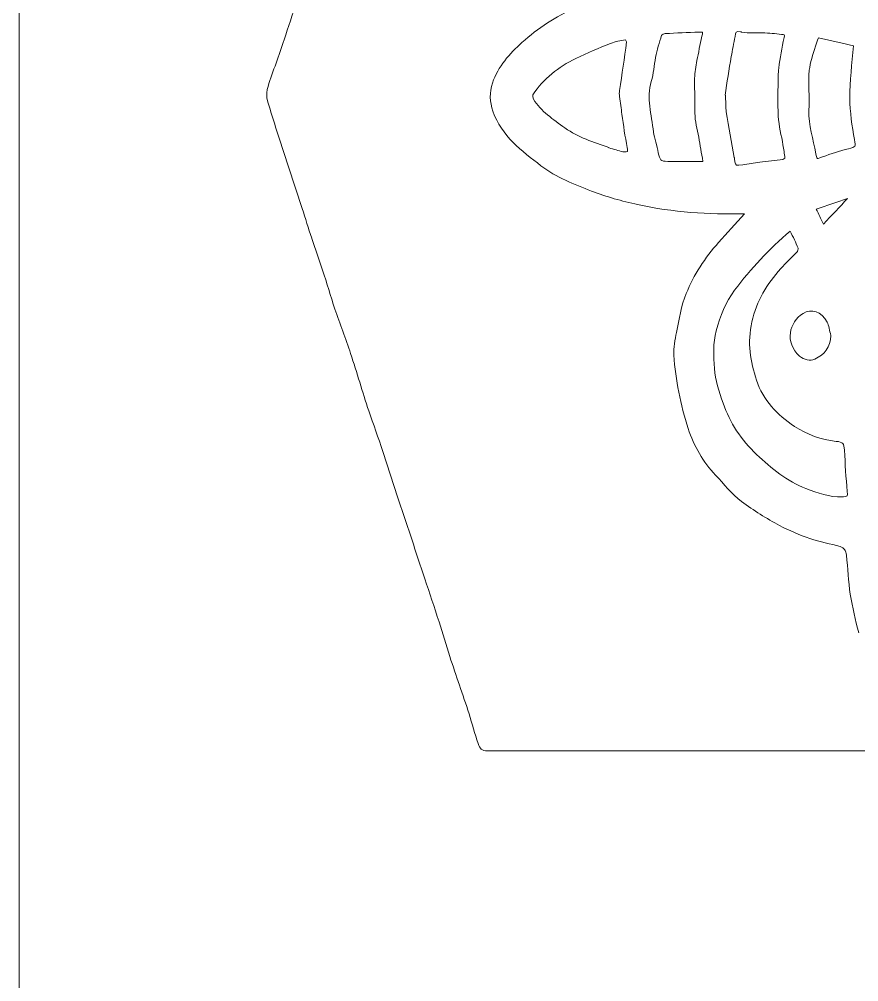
# Model space of a CAD drawing. Header units: inches. Extents: x 0.1 to 23.8, y 0.1 to 11.9.
# Drawn here: x 18.223 to 18.906, y 6.491 to 7.274 of the extents above; entities that cross this region are included whole.
import ezdxf

# ---------------------------------------------------------------- set-up
doc = ezdxf.new("R2010")
doc.units = ezdxf.units.IN
doc.header["$MEASUREMENT"] = 0
doc.layers.add('CUTOUTS', color=1, linetype='Continuous')
doc.layers.add('PERIMETER', color=5, linetype='Continuous')

msp = doc.modelspace()

# ---------------------------------------------------------------- linework, layer by layer
at = {"layer": 'CUTOUTS', "lineweight": 0}
for p, q in [((18.64103, 7.212), (18.64103, 7.212)), ((18.79753, 7.21172), (18.79735, 7.21172)), ((18.44226, 7.15348), (18.43477, 7.17691)), ((18.45352, 7.11972), (18.44226, 7.15348)), ((18.53133, 6.88443), (18.51914, 6.92193)), ((18.54258, 6.85067), (18.53133, 6.88443)), ((18.96279, 6.67859), (18.60414, 6.67859))]:
    msp.add_line(p, q, dxfattribs=at)
msp.add_arc((18.63946, 7.21318), 0.00197, 323.16788, 326.92945, dxfattribs=at)
for points in [[(18.43882, 7.25693), (18.44571, 7.27728), (18.45196, 7.2976), (18.45852, 7.31789)], [(18.42572, 7.21888), (18.42975, 7.23157), (18.43474, 7.24405), (18.43882, 7.25693)], [(18.74076, 7.24249), (18.74197, 7.24853), (18.74379, 7.25464), (18.74564, 7.26049)], [(18.84534, 7.25858), (18.84345, 7.25037), (18.8422, 7.24192), (18.84095, 7.23382)], [(18.87071, 7.25164), (18.87149, 7.25373), (18.87225, 7.25597), (18.87317, 7.25839)], [(18.87317, 7.25839), (18.88295, 7.25615), (18.89269, 7.25393), (18.90173, 7.25194)], [(18.71717, 7.2551), (18.71561, 7.24181), (18.71345, 7.22878), (18.71158, 7.2157)], [(18.86579, 7.23206), (18.86638, 7.23823), (18.8688, 7.24468), (18.87071, 7.25164)], [(18.90173, 7.25194), (18.90049, 7.23732), (18.89874, 7.22343), (18.89874, 7.20943)], [(18.64111, 7.21211), (18.64962, 7.22518), (18.6618, 7.23465), (18.67594, 7.24172)], [(18.73728, 7.22295), (18.73924, 7.22949), (18.73955, 7.23611), (18.74076, 7.24249)], [(18.79735, 7.21172), (18.79884, 7.22218), (18.80058, 7.23266), (18.80233, 7.24315)], [(18.84095, 7.23382), (18.8406, 7.23171), (18.84061, 7.22946), (18.84061, 7.22759)], [(18.84061, 7.22759), (18.8403, 7.21667), (18.83999, 7.2057), (18.84061, 7.19467)], [(18.86548, 7.19932), (18.86612, 7.21048), (18.86488, 7.22139), (18.86579, 7.23206)], [(18.42481, 7.20925), (18.42432, 7.21179), (18.42484, 7.21564), (18.42572, 7.21888)], [(18.64144, 7.20859), (18.64096, 7.20942), (18.64099, 7.21195), (18.64103, 7.212)], [(18.71158, 7.2157), (18.71123, 7.21396), (18.71121, 7.21222), (18.71158, 7.21064)], [(18.89874, 7.20943), (18.89874, 7.19797), (18.90064, 7.18662), (18.90251, 7.17569)], [(18.87109, 7.16412), (18.86917, 7.17626), (18.86489, 7.18734), (18.86548, 7.19932)], [(18.77595, 7.17755), (18.77681, 7.17128), (18.77816, 7.16483), (18.77932, 7.15796)], [(18.71792, 7.16607), (18.71783, 7.166), (18.71671, 7.16565), (18.71416, 7.16576)], [(18.71783, 7.16911), (18.71808, 7.16719), (18.71797, 7.16617), (18.71792, 7.16607)], [(18.82545, 7.15732), (18.82068, 7.15669), (18.81631, 7.15575), (18.81174, 7.15514)], [(18.84435, 7.15949), (18.83828, 7.15859), (18.83178, 7.15827), (18.82545, 7.15732)], [(18.89689, 7.12787), (18.89056, 7.12105), (18.88418, 7.11418), (18.87723, 7.10695)], [(18.81308, 7.11526), (18.80583, 7.10721), (18.79882, 7.09961), (18.79205, 7.092)], [(18.87723, 7.10695), (18.87521, 7.11134), (18.87335, 7.11518), (18.87151, 7.11921)], [(18.80509, 7.05324), (18.81826, 7.07062), (18.83286, 7.08652), (18.8503, 7.10126)], [(18.8503, 7.10126), (18.85253, 7.09645), (18.85485, 7.09191), (18.85669, 7.08745)], [(18.79205, 7.092), (18.78099, 7.07967), (18.77179, 7.06573), (18.76575, 7.05047)], [(18.85619, 7.08458), (18.85154, 7.07993), (18.84653, 7.07524), (18.84267, 7.07074)], [(18.85669, 7.08745), (18.85688, 7.08698), (18.8562, 7.08459), (18.85619, 7.08458)], [(18.48007, 7.03787), (18.47665, 7.04845), (18.47353, 7.05907), (18.47008, 7.06941)], [(18.84267, 7.07074), (18.83127, 7.05838), (18.82293, 7.0446), (18.8191, 7.02738)], [(18.7901, 7.02015), (18.79351, 7.03223), (18.79781, 7.04354), (18.80509, 7.05324)], [(18.76575, 7.05047), (18.76157, 7.04048), (18.76001, 7.02943), (18.75784, 7.0189)], [(18.8191, 7.02738), (18.81525, 7.01069), (18.81783, 6.99497), (18.82289, 6.98008)], [(18.78861, 6.98955), (18.78798, 6.99986), (18.7874, 7.00991), (18.7901, 7.02015)], [(18.8834, 7.01637), (18.88272, 7.00686), (18.87831, 7.00065), (18.87027, 6.99719)], [(18.87027, 6.99719), (18.86627, 6.9956), (18.86182, 6.99634), (18.85793, 6.99968)], [(18.7957, 6.96131), (18.79257, 6.9707), (18.78921, 6.98025), (18.78861, 6.98955)], [(18.82298, 6.91963), (18.8104, 6.93129), (18.80122, 6.94537), (18.7957, 6.96131)], [(18.86295, 6.89191), (18.84775, 6.89769), (18.83512, 6.90842), (18.82298, 6.91963)], [(18.89278, 6.88515), (18.88208, 6.88456), (18.8727, 6.88845), (18.86295, 6.89191)], [(18.86633, 6.85132), (18.8746, 6.84846), (18.88303, 6.84689), (18.89101, 6.84475)], [(18.60414, 6.67859), (18.59918, 6.67859), (18.59808, 6.68039), (18.59663, 6.68445)]]:
    msp.add_open_spline(points, degree=3, dxfattribs=at)
for points, knots in [([(18.67586, 7.2828), (18.65972, 7.27584), (18.64516, 7.26634), (18.6322, 7.25465), (18.6322, 7.25465), (18.6322, 7.25465), (18.6322, 7.25464)], [-1, -1, -1, -1, 0, 0, 0, 0.00004, 0.00004, 0.00004, 0.00004]), ([(18.80546, 7.25944), (18.80546, 7.25945), (18.80547, 7.25946), (18.80547, 7.25947), (18.80601, 7.26325), (18.80582, 7.26424), (18.80995, 7.26337), (18.81022, 7.26332), (18.8105, 7.26325), (18.8108, 7.26316), (18.81082, 7.26316), (18.81083, 7.26316), (18.81084, 7.26315)], [-1.002434, -1.002434, -1.002434, -1.002434, -1, -1, -1, -0.060111, -0.060111, -0.060111, 0, 0, 0, 0.00224, 0.00224, 0.00224, 0.00224]), ([(18.70426, 7.25386), (18.70427, 7.25387), (18.70428, 7.25387), (18.70429, 7.25388), (18.70808, 7.2555), (18.71226, 7.25615), (18.71637, 7.25674)], [-1.0024517, -1.0024517, -1.0024517, -1.0024517, -1, -1, -1, -0.065452, -0.065452, -0.065452, -0.065452]), ([(18.74564, 7.26049), (18.74591, 7.26082), (18.74807, 7.26184), (18.74852, 7.26184), (18.74854, 7.26184), (18.74856, 7.26184), (18.74859, 7.26184)], [-0.8839043, -0.8839043, -0.8839043, -0.8839043, 0, 0, 0, 0.0144635, 0.0144635, 0.0144635, 0.0144635]), ([(18.74859, 7.26184), (18.74861, 7.26184), (18.74863, 7.26184), (18.74865, 7.26185), (18.75766, 7.26247), (18.767, 7.26278), (18.77605, 7.26309)], [-1.002488, -1.002488, -1.002488, -1.002488, -1, -1, -1, -0.001274, -0.001274, -0.001274, -0.001274]), ([(18.7785, 7.25966), (18.77656, 7.25288), (18.77594, 7.24628), (18.77442, 7.23989), (18.77441, 7.23989), (18.77441, 7.23988), (18.77441, 7.23988)], [-1, -1, -1, -1, 0, 0, 0, 0.000733, 0.000733, 0.000733, 0.000733]), ([(18.77605, 7.26309), (18.7791, 7.26309), (18.77889, 7.26322), (18.77897, 7.26238), (18.77901, 7.26197), (18.77888, 7.261), (18.7785, 7.25966)], [-0.9975821, -0.9975821, -0.9975821, -0.9975821, -0.3275227, -0.3275227, -0.3275227, 0, 0, 0, 0]), ([(18.81084, 7.26315), (18.81085, 7.26315), (18.81087, 7.26315), (18.81088, 7.26314), (18.81671, 7.26177), (18.82245, 7.26277), (18.82778, 7.26247)], [-1.002396, -1.002396, -1.002396, -1.002396, -1, -1, -1, 0, 0, 0, 0]), ([(18.82778, 7.26247), (18.83309, 7.26216), (18.83804, 7.26185), (18.84329, 7.26123), (18.84329, 7.26123), (18.84329, 7.26123), (18.84329, 7.26123)], [-0.9995991, -0.9995991, -0.9995991, -0.9995991, 0, 0, 0, 0.0003951, 0.0003951, 0.0003951, 0.0003951]), ([(18.84329, 7.26123), (18.8433, 7.26123), (18.8433, 7.26123), (18.8433, 7.26123), (18.84561, 7.26097), (18.84582, 7.26132), (18.84534, 7.25858)], [-1.000747, -1.000747, -1.000747, -1.000747, -1, -1, -1, -0.0051662, -0.0051662, -0.0051662, -0.0051662]), ([(18.6322, 7.25464), (18.6322, 7.25464), (18.6322, 7.25464), (18.6322, 7.25464), (18.6221, 7.24549), (18.61275, 7.23523), (18.60821, 7.22162)], [-1.000051, -1.000051, -1.000051, -1.000051, -1, -1, -1, 0, 0, 0, 0]), ([(18.67594, 7.24172), (18.68527, 7.24608), (18.6946, 7.25012), (18.70423, 7.25385), (18.70424, 7.25385), (18.70425, 7.25386), (18.70426, 7.25386)], [-0.999137, -0.999137, -0.999137, -0.999137, 0, 0, 0, 0.001123, 0.001123, 0.001123, 0.001123]), ([(18.77441, 7.23988), (18.77441, 7.23987), (18.77441, 7.23987), (18.77441, 7.23986), (18.77119, 7.22537), (18.77311, 7.21115), (18.7728, 7.19729), (18.7728, 7.19728), (18.7728, 7.19728), (18.7728, 7.19727)], [-1.000343, -1.000343, -1.000343, -1.000343, -1, -1, -1, 0, 0, 0, 0.000518, 0.000518, 0.000518, 0.000518]), ([(18.60821, 7.22162), (18.60557, 7.21401), (18.60592, 7.2063), (18.60853, 7.19879), (18.60853, 7.19879), (18.60853, 7.19879), (18.60853, 7.19879)], [-0.9989439, -0.9989439, -0.9989439, -0.9989439, 0, 0, 0, 0.0000532, 0.0000532, 0.0000532, 0.0000532]), ([(18.73922, 7.18186), (18.73922, 7.18187), (18.73922, 7.18188), (18.73922, 7.18188), (18.73732, 7.19615), (18.73341, 7.20955), (18.73728, 7.22295)], [-1.000506, -1.000506, -1.000506, -1.000506, -1, -1, -1, 0, 0, 0, 0]), ([(18.43477, 7.17691), (18.43477, 7.17691), (18.43477, 7.17691), (18.43477, 7.17692), (18.43133, 7.18755), (18.4276, 7.19843), (18.42481, 7.20925)], [-1.000094, -1.000094, -1.000094, -1.000094, -1, -1, -1, -0.001668, -0.001668, -0.001668, -0.001668]), ([(18.71158, 7.21064), (18.7122, 7.20567), (18.71282, 7.20101), (18.71344, 7.19636), (18.71344, 7.19636), (18.71344, 7.19636), (18.71344, 7.19636)], [-0.9926548, -0.9926548, -0.9926548, -0.9926548, 0, 0, 0, 0.0003125, 0.0003125, 0.0003125, 0.0003125]), ([(18.79827, 7.19819), (18.79769, 7.20197), (18.798, 7.20565), (18.79767, 7.2099), (18.79762, 7.2105), (18.79758, 7.21111), (18.79753, 7.21172)], [-0.998266, -0.998266, -0.998266, -0.998266, 0, 0, 0, 0.149129, 0.149129, 0.149129, 0.149129]), ([(18.66716, 7.1851), (18.66716, 7.1851), (18.66716, 7.1851), (18.66716, 7.1851), (18.65746, 7.19198), (18.64773, 7.19872), (18.64144, 7.20859)], [-1.0000845, -1.0000845, -1.0000845, -1.0000845, -1, -1, -1, -0.0008419, -0.0008419, -0.0008419, -0.0008419]), ([(18.60853, 7.19879), (18.60853, 7.19879), (18.60853, 7.19879), (18.60853, 7.19879), (18.61564, 7.17844), (18.63202, 7.1663), (18.64764, 7.15443)], [-1.000019, -1.000019, -1.000019, -1.000019, -1, -1, -1, 0, 0, 0, 0]), ([(18.71344, 7.19636), (18.71344, 7.19636), (18.71344, 7.19635), (18.71344, 7.19635), (18.71469, 7.18731), (18.71594, 7.17823), (18.71783, 7.16911)], [-1.0001616, -1.0001616, -1.0001616, -1.0001616, -1, -1, -1, -0.0025351, -0.0025351, -0.0025351, -0.0025351]), ([(18.7728, 7.19727), (18.7728, 7.19726), (18.7728, 7.19725), (18.7728, 7.19725), (18.7728, 7.19062), (18.77472, 7.18398), (18.77595, 7.17755)], [-1.0011664, -1.0011664, -1.0011664, -1.0011664, -1, -1, -1, -0.0026132, -0.0026132, -0.0026132, -0.0026132]), ([(18.84061, 7.19467), (18.84094, 7.18654), (18.84316, 7.17896), (18.84439, 7.17131), (18.84439, 7.17131), (18.84439, 7.17131), (18.84439, 7.1713)], [-1, -1, -1, -1, 0, 0, 0, 0.000269, 0.000269, 0.000269, 0.000269]), ([(18.70295, 7.1691), (18.70294, 7.1691), (18.70293, 7.1691), (18.70292, 7.16911), (18.69038, 7.17349), (18.67777, 7.17752), (18.66716, 7.1851), (18.66716, 7.1851), (18.66716, 7.1851), (18.66716, 7.1851)], [-1.000756, -1.000756, -1.000756, -1.000756, -1, -1, -1, 0, 0, 0, 0.000075, 0.000075, 0.000075, 0.000075]), ([(18.74295, 7.16484), (18.74196, 7.17102), (18.73981, 7.1766), (18.73922, 7.18184), (18.73922, 7.18185), (18.73922, 7.18185), (18.73922, 7.18186)], [-0.9946416, -0.9946416, -0.9946416, -0.9946416, 0, 0, 0, 0.0012689, 0.0012689, 0.0012689, 0.0012689]), ([(18.90251, 7.17569), (18.90341, 7.1697), (18.90366, 7.1697), (18.89773, 7.16822), (18.89773, 7.16822), (18.89772, 7.16822), (18.89772, 7.16822)], [-0.9988814, -0.9988814, -0.9988814, -0.9988814, 0, 0, 0, 0.0005197, 0.0005197, 0.0005197, 0.0005197]), ([(18.75074, 7.15797), (18.75073, 7.15797), (18.75072, 7.15797), (18.75071, 7.15797), (18.74468, 7.15797), (18.74445, 7.15917), (18.74295, 7.16484)], [-1.0016124, -1.0016124, -1.0016124, -1.0016124, -1, -1, -1, -0.0054681, -0.0054681, -0.0054681, -0.0054681]), ([(18.87658, 7.16159), (18.87657, 7.16159), (18.87656, 7.16158), (18.87655, 7.16158), (18.87292, 7.16017), (18.87255, 7.16), (18.87204, 7.16075), (18.87179, 7.16112), (18.87138, 7.16225), (18.87109, 7.16412)], [-1.001202, -1.001202, -1.001202, -1.001202, -1, -1, -1, -0.332874, -0.332874, -0.332874, 0, 0, 0, 0]), ([(18.89772, 7.16822), (18.89772, 7.16822), (18.89771, 7.16822), (18.89771, 7.16821), (18.89046, 7.16632), (18.88352, 7.16412), (18.8766, 7.1616), (18.87659, 7.16159), (18.87658, 7.16159), (18.87658, 7.16159)], [-1.000451, -1.000451, -1.000451, -1.000451, -1, -1, -1, 0, 0, 0, 0.000992, 0.000992, 0.000992, 0.000992]), ([(18.64764, 7.15443), (18.66013, 7.14482), (18.6747, 7.13947), (18.68872, 7.13386), (18.68873, 7.13386), (18.68873, 7.13385), (18.68874, 7.13385)], [-0.999758, -0.999758, -0.999758, -0.999758, 0, 0, 0, 0.000289, 0.000289, 0.000289, 0.000289]), ([(18.81174, 7.15514), (18.80619, 7.15466), (18.80603, 7.15439), (18.80529, 7.15771), (18.80511, 7.15851), (18.80497, 7.15957), (18.80485, 7.16086), (18.80485, 7.16089), (18.80485, 7.16092), (18.80485, 7.16094)], [-0.997846, -0.997846, -0.997846, -0.997846, -0.194401, -0.194401, -0.194401, 0, 0, 0, 0.003927, 0.003927, 0.003927, 0.003927]), ([(18.68874, 7.13385), (18.68874, 7.13385), (18.68875, 7.13385), (18.68875, 7.13385), (18.70105, 7.12912), (18.71334, 7.12565), (18.72622, 7.12282), (18.72622, 7.12282), (18.72622, 7.12282), (18.72623, 7.12282)], [-1.000335, -1.000335, -1.000335, -1.000335, -1, -1, -1, 0, 0, 0, 0.000106, 0.000106, 0.000106, 0.000106]), ([(18.72623, 7.12282), (18.72623, 7.12282), (18.72623, 7.12282), (18.72623, 7.12282), (18.75511, 7.11661), (18.78397, 7.1147), (18.81308, 7.11526)], [-1.000047, -1.000047, -1.000047, -1.000047, -1, -1, -1, -0.0124832, -0.0124832, -0.0124832, -0.0124832]), ([(18.46132, 7.09537), (18.46132, 7.09538), (18.46132, 7.09538), (18.46132, 7.09539), (18.45852, 7.10347), (18.45602, 7.11158), (18.45352, 7.1197), (18.45352, 7.11971), (18.45352, 7.11972), (18.45352, 7.11972)], [-1.000849, -1.000849, -1.000849, -1.000849, -1, -1, -1, 0, 0, 0, 0.000898, 0.000898, 0.000898, 0.000898]), ([(18.47008, 7.06941), (18.46725, 7.07822), (18.46413, 7.08665), (18.46133, 7.09535), (18.46133, 7.09536), (18.46133, 7.09536), (18.46132, 7.09537)], [-1, -1, -1, -1, 0, 0, 0, 0.000794, 0.000794, 0.000794, 0.000794]), ([(18.86081, 7.03433), (18.86737, 7.03842), (18.87561, 7.03619), (18.88021, 7.02728), (18.88021, 7.02728), (18.88021, 7.02727), (18.88022, 7.02726)], [-1, -1, -1, -1, 0, 0, 0, 0.000689, 0.000689, 0.000689, 0.000689]), ([(18.85793, 6.99968), (18.84544, 7.01043), (18.84936, 7.02746), (18.86078, 7.03431), (18.86079, 7.03432), (18.8608, 7.03432), (18.86081, 7.03433)], [-1, -1, -1, -1, 0, 0, 0, 0.000818, 0.000818, 0.000818, 0.000818]), ([(18.88022, 7.02726), (18.88022, 7.02726), (18.88022, 7.02725), (18.88023, 7.02724), (18.88176, 7.02443), (18.88215, 7.02035), (18.8834, 7.01637)], [-1.0019172, -1.0019172, -1.0019172, -1.0019172, -1, -1, -1, -0.0305259, -0.0305259, -0.0305259, -0.0305259]), ([(18.75784, 7.0189), (18.75659, 7.01295), (18.75528, 7.00655), (18.75561, 7.00027), (18.75562, 7.00027), (18.75562, 7.00026), (18.75562, 7.00026)], [-1, -1, -1, -1, 0, 0, 0, 0.000542, 0.000542, 0.000542, 0.000542]), ([(18.75562, 7.00026), (18.75562, 7.00026), (18.75562, 7.00025), (18.75562, 7.00025), (18.75625, 6.99013), (18.75783, 6.98005), (18.75971, 6.97031)], [-1.000322, -1.000322, -1.000322, -1.000322, -1, -1, -1, 0, 0, 0, 0]), ([(18.82289, 6.98008), (18.82807, 6.96392), (18.83969, 6.9517), (18.85368, 6.94248), (18.85369, 6.94248), (18.85369, 6.94248), (18.85369, 6.94248)], [-1, -1, -1, -1, 0, 0, 0, 0.00004, 0.00004, 0.00004, 0.00004]), ([(18.75971, 6.97031), (18.7616, 6.96023), (18.76412, 6.95046), (18.76727, 6.94071), (18.76727, 6.9407), (18.76727, 6.9407), (18.76727, 6.9407)], [-0.9996266, -0.9996266, -0.9996266, -0.9996266, 0, 0, 0, 0.0003129, 0.0003129, 0.0003129, 0.0003129]), ([(18.51914, 6.92193), (18.51914, 6.92193), (18.51914, 6.92193), (18.51914, 6.92193), (18.51537, 6.93322), (18.51131, 6.94417), (18.50757, 6.95507)], [-1.000208, -1.000208, -1.000208, -1.000208, -1, -1, -1, 0, 0, 0, 0]), ([(18.76727, 6.9407), (18.76727, 6.94069), (18.76727, 6.94069), (18.76728, 6.94069), (18.77204, 6.92638), (18.77938, 6.91362), (18.78958, 6.90277), (18.78959, 6.90277), (18.78959, 6.90277), (18.78959, 6.90277)], [-1.000215, -1.000215, -1.000215, -1.000215, -1, -1, -1, 0, 0, 0, 0.000182, 0.000182, 0.000182, 0.000182]), ([(18.85369, 6.94248), (18.85369, 6.94248), (18.85369, 6.94248), (18.85369, 6.94248), (18.86394, 6.93575), (18.8755, 6.93157), (18.88769, 6.93029)], [-1.000055, -1.000055, -1.000055, -1.000055, -1, -1, -1, 0, 0, 0, 0]), ([(18.88769, 6.93029), (18.89313, 6.92972), (18.89408, 6.92857), (18.89437, 6.92308), (18.89437, 6.92308), (18.89437, 6.92308), (18.89437, 6.92308)], [-1, -1, -1, -1, 0, 0, 0, 0.000161, 0.000161, 0.000161, 0.000161]), ([(18.89437, 6.92308), (18.89437, 6.92308), (18.89437, 6.92308), (18.89437, 6.92308), (18.89499, 6.91183), (18.89562, 6.90056), (18.89656, 6.88958)], [-1.000085, -1.000085, -1.000085, -1.000085, -1, -1, -1, 0, 0, 0, 0]), ([(18.78959, 6.90277), (18.78959, 6.90277), (18.78959, 6.90276), (18.7896, 6.90276), (18.79637, 6.89568), (18.80267, 6.88746), (18.81076, 6.8813), (18.81077, 6.8813), (18.81077, 6.8813), (18.81077, 6.8813)], [-1.000266, -1.000266, -1.000266, -1.000266, -1, -1, -1, 0, 0, 0, 0.000386, 0.000386, 0.000386, 0.000386]), ([(18.89656, 6.88958), (18.89683, 6.88546), (18.89732, 6.88559), (18.89348, 6.88521), (18.89327, 6.88518), (18.89303, 6.88517), (18.89278, 6.88515)], [-0.9971727, -0.9971727, -0.9971727, -0.9971727, -0.0548621, -0.0548621, -0.0548621, -0.0009858, -0.0009858, -0.0009858, -0.0009858]), ([(18.81077, 6.8813), (18.81078, 6.8813), (18.81078, 6.88129), (18.81078, 6.88129), (18.82057, 6.87403), (18.83096, 6.86774), (18.84162, 6.86178), (18.84163, 6.86177), (18.84164, 6.86177), (18.84165, 6.86176)], [-1.000314, -1.000314, -1.000314, -1.000314, -1, -1, -1, 0, 0, 0, 0.000811, 0.000811, 0.000811, 0.000811]), ([(18.84165, 6.86176), (18.84166, 6.86176), (18.84166, 6.86176), (18.84167, 6.86175), (18.84958, 6.85764), (18.8578, 6.85416), (18.86633, 6.85132)], [-1.001121, -1.001121, -1.001121, -1.001121, -1, -1, -1, 0, 0, 0, 0]), ([(18.5532, 6.81848), (18.54976, 6.82913), (18.54601, 6.84006), (18.54258, 6.85067), (18.54258, 6.85067), (18.54258, 6.85067), (18.54258, 6.85067)], [-1, -1, -1, -1, 0, 0, 0, 0.00026, 0.00026, 0.00026, 0.00026]), ([(18.89101, 6.84475), (18.89224, 6.84424), (18.8939, 6.84304), (18.89444, 6.84232), (18.89445, 6.84231), (18.89446, 6.8423), (18.89446, 6.84229)], [-0.9728362, -0.9728362, -0.9728362, -0.9728362, 0, 0, 0, 0.0065599, 0.0065599, 0.0065599, 0.0065599]), ([(18.89446, 6.84229), (18.89447, 6.84228), (18.89447, 6.84228), (18.89448, 6.84227), (18.89526, 6.84129), (18.89563, 6.83949), (18.89594, 6.8376)], [-1.0051223, -1.0051223, -1.0051223, -1.0051223, -1, -1, -1, -0.0082026, -0.0082026, -0.0082026, -0.0082026]), ([(18.89594, 6.8376), (18.89718, 6.8271), (18.89749, 6.81647), (18.89907, 6.80601), (18.89907, 6.80601), (18.89907, 6.806), (18.89908, 6.80599)], [-0.9985207, -0.9985207, -0.9985207, -0.9985207, 0, 0, 0, 0.0007643, 0.0007643, 0.0007643, 0.0007643]), ([(18.89908, 6.80599), (18.89908, 6.80598), (18.89908, 6.80598), (18.89908, 6.80597), (18.90096, 6.7953), (18.90316, 6.78493), (18.90599, 6.77454), (18.906, 6.77454), (18.906, 6.77453), (18.906, 6.77453)], [-1.000739, -1.000739, -1.000739, -1.000739, -1, -1, -1, 0, 0, 0, 0.00037, 0.00037, 0.00037, 0.00037]), ([(18.58915, 6.70877), (18.58915, 6.70878), (18.58914, 6.70878), (18.58914, 6.70878), (18.58413, 6.72446), (18.5785, 6.73977), (18.57352, 6.75535), (18.57352, 6.75535), (18.57352, 6.75535), (18.57351, 6.75536)], [-1.000224, -1.000224, -1.000224, -1.000224, -1, -1, -1, 0, 0, 0, 0.000241, 0.000241, 0.000241, 0.000241]), ([(18.59663, 6.68445), (18.59385, 6.69249), (18.59166, 6.70059), (18.58915, 6.70876), (18.58915, 6.70877), (18.58915, 6.70877), (18.58915, 6.70877)], [-1, -1, -1, -1, 0, 0, 0, 0.000433, 0.000433, 0.000433, 0.000433])]:
    msp.add_open_spline(points, degree=3, knots=knots, dxfattribs=at)
at = {"layer": 'CUTOUTS', "lineweight": 0, "extrusion": (2.3054e-12, 9.031e-13, -1)}
msp.add_open_spline([(18.71637, 7.25674), (18.71671, 7.25625), (18.71712, 7.25533), (18.71717, 7.2551)], degree=3, dxfattribs=at)
at = {"layer": 'CUTOUTS', "lineweight": 0, "extrusion": (4.0936e-12, -7.871e-13, -1)}
msp.add_open_spline([(18.80233, 7.24315), (18.80326, 7.24841), (18.80451, 7.25403), (18.80546, 7.2594), (18.80546, 7.25942), (18.80546, 7.25943), (18.80546, 7.25944)], degree=3, knots=[-1, -1, -1, -1, 0, 0, 0, 0.001994, 0.001994, 0.001994, 0.001994], dxfattribs=at)
at = {"layer": 'CUTOUTS', "lineweight": 0, "extrusion": (-6.4047e-12, -1.1209e-12, -1)}
msp.add_open_spline([(18.80485, 7.16094), (18.80484, 7.16097), (18.80484, 7.161), (18.80483, 7.16102), (18.80264, 7.17352), (18.80046, 7.1857), (18.79827, 7.19819)], degree=3, knots=[-1.002136, -1.002136, -1.002136, -1.002136, -1, -1, -1, -0.000542, -0.000542, -0.000542, -0.000542], dxfattribs=at)
at = {"layer": 'CUTOUTS', "lineweight": 0, "extrusion": (1.9263e-12, 2.718e-13, -1)}
msp.add_open_spline([(18.84439, 7.1713), (18.84439, 7.1713), (18.84439, 7.1713), (18.84439, 7.1713), (18.84499, 7.16769), (18.84558, 7.16412), (18.8459, 7.16061)], degree=3, knots=[-1.0005602, -1.0005602, -1.0005602, -1.0005602, -1, -1, -1, -0.0370622, -0.0370622, -0.0370622, -0.0370622], dxfattribs=at)
at = {"layer": 'CUTOUTS', "lineweight": 0, "extrusion": (-3.115e-13, -1.0489e-12, -1)}
msp.add_open_spline([(18.71416, 7.16576), (18.71093, 7.16672), (18.70675, 7.16763), (18.70297, 7.16908), (18.70297, 7.16909), (18.70296, 7.16909), (18.70295, 7.1691)], degree=3, knots=[-0.9762707, -0.9762707, -0.9762707, -0.9762707, 0, 0, 0, 0.0022994, 0.0022994, 0.0022994, 0.0022994], dxfattribs=at)
at = {"layer": 'CUTOUTS', "lineweight": 0, "extrusion": (-2e-16, -1.2138e-12, -1)}
msp.add_open_spline([(18.77932, 7.15796), (18.76898, 7.15793), (18.75971, 7.15768), (18.75077, 7.15796), (18.75076, 7.15796), (18.75075, 7.15797), (18.75074, 7.15797)], degree=3, knots=[-0.930977, -0.930977, -0.930977, -0.930977, 0, 0, 0, 0.0010917, 0.0010917, 0.0010917, 0.0010917], dxfattribs=at)
at = {"layer": 'CUTOUTS', "lineweight": 0, "extrusion": (1.8501e-12, -2.5389e-12, -1)}
msp.add_open_spline([(18.8459, 7.16061), (18.84563, 7.16028), (18.84464, 7.15959), (18.84435, 7.15949)], degree=3, dxfattribs=at)
at = {"layer": 'CUTOUTS', "lineweight": 0, "extrusion": (6.631e-13, -1.9832e-12, -1)}
msp.add_open_spline([(18.87151, 7.11921), (18.87974, 7.12202), (18.88837, 7.12485), (18.89689, 7.12787)], degree=3, dxfattribs=at)
at = {"layer": 'CUTOUTS', "lineweight": 0, "extrusion": (1.4185e-12, 5.014e-13, -1)}
msp.add_open_spline([(18.49289, 7.00161), (18.49289, 7.00162), (18.49289, 7.00162), (18.49289, 7.00162), (18.4888, 7.01387), (18.48411, 7.02575), (18.48007, 7.03787)], degree=3, knots=[-1.000157, -1.000157, -1.000157, -1.000157, -1, -1, -1, 0, 0, 0, 0], dxfattribs=at)
at = {"layer": 'CUTOUTS', "lineweight": 0, "extrusion": (1.3758e-12, 4.264e-13, -1)}
msp.add_open_spline([(18.50757, 6.95507), (18.50258, 6.97034), (18.4979, 6.98627), (18.49289, 7.00161), (18.49289, 7.00161), (18.49289, 7.00161), (18.49289, 7.00161)], degree=3, knots=[-0.9994004, -0.9994004, -0.9994004, -0.9994004, 0, 0, 0, 0.000125, 0.000125, 0.000125, 0.000125], dxfattribs=at)
at = {"layer": 'CUTOUTS', "lineweight": 0, "extrusion": (1.335e-12, 4.51e-13, -1)}
msp.add_open_spline([(18.56476, 6.78349), (18.561, 6.7954), (18.55694, 6.80696), (18.5532, 6.81848)], degree=3, dxfattribs=at)
at = {"layer": 'CUTOUTS', "lineweight": 0, "extrusion": (1.6657e-12, 5.182e-13, -1)}
msp.add_open_spline([(18.57351, 6.75536), (18.57351, 6.75536), (18.57351, 6.75537), (18.57351, 6.75537), (18.57041, 6.76467), (18.56791, 6.77404), (18.56476, 6.78349)], degree=3, knots=[-1.0004, -1.0004, -1.0004, -1.0004, -1, -1, -1, 0, 0, 0, 0], dxfattribs=at)
at = {"layer": 'PERIMETER', "lineweight": 0}
msp.add_line((18.22344, 6.22389), (18.22344, 7.78292), dxfattribs=at)

doc.saveas('drawing.dxf')
